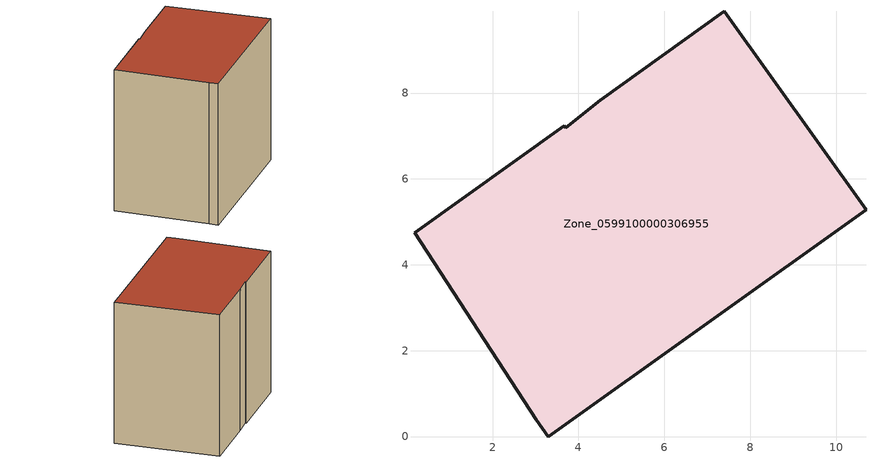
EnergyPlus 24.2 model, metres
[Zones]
Zone_0599100000306955
 floor ground (C_G): 4.51,7.84 7.4,9.9 10.7,5.28 3.3,0 3.02,0.39 0.18,4.74 3.67,7.24 3.7,7.19 z0
 wall outside (C_F): 10.7,5.28 7.4,9.9 4.51,7.84 3.7,7.19 3.67,7.24 0.18,4.74 3.02,0.39 3.3,0 10.7,5.28 z0:7.84
 roof outside (C_R): 7.4,9.9 4.51,7.84 3.7,7.19 3.67,7.24 0.18,4.74 3.02,0.39 3.3,0 10.7,5.28 z7.84
[BUILDING]
Pand.0599100000306955: North Axis=0; Terrain=City; Loads Convergence Tolerance Value=0.04; Temperature Convergence Tolerance Value=0.4; Solar Distribution=FullExterior; Maximum Number of Warmup Days=25; Minimum Number of Warmup Days=1
[Site:Location]
Rotterdam.The.Hague.AP_ZH_NLD Design_Conditions: Latitude=51.96; Longitude=4.45; Time Zone=1; Elevation=-4.5
[SITE:GROUNDTEMPERATURE:BUILDINGSURFACE]
18, 18, 18, 18, 18, 18, 18, 18, 18, 18, 18, 18
[MATERIAL] Thermal Absorptance=0.9; Solar Absorptance=0.7; Visible Absorptance=0.7
Name | Roughness | Thickness | Conductivity | Density | Specific Heat
G.TC.1975-1991 | MediumSmooth | 0.15 | 0.288461 | 540 | 1210
F.TC.1975-1991 | Rough | 0.3 | 0.230769 | 1920 | 840
R.TC.1975-1991 | MediumRough | 0.2 | 0.153846 | 1500 | 1000
[CONSTRUCTION]
C_G: G.TC.1975-1991
C_F: F.TC.1975-1991
C_R: R.TC.1975-1991
[ZONE]
Zone_0599100000306955: Type=1; Multiplier=1; Ceiling Height=Autocalculate; Volume=Autocalculate; Floor Area=autocalculate; Part of Total Floor Area=Yes
[ZONEINFILTRATION:DESIGNFLOWRATE]
Infil_Zone_0599100000306955: Zone or ZoneList or Space or SpaceList=Zone_0599100000306955; Schedule=AlwaysOn; Design Flow Rate Calculation Method=Flow/Area; Flow Rate per Floor Area=0.003; Constant Term Coefficient=1; Temperature Term Coefficient=0; Velocity Term Coefficient=0; Velocity Squared Term Coefficient=0
[HVACTEMPLATE:ZONE:IDEALLOADSAIRSYSTEM]
Zone_0599100000306955: Maximum Heating Supply Air Temperature=50; Minimum Cooling Supply Air Temperature=13; Maximum Heating Supply Air Humidity Ratio=0.0156; Minimum Cooling Supply Air Humidity Ratio=0.0077; Heating Limit=NoLimit; Cooling Limit=NoLimit; Dehumidification Control Type=ConstantSensibleHeatRatio; Cooling Sensible Heat Ratio=0.7; Dehumidification Setpoint=60; Humidification Control Type=None; Humidification Setpoint=30; Outdoor Air Method=None; Outdoor Air Flow Rate per Person=0.00944; Outdoor Air Flow Rate per Zone Floor Area=0; Outdoor Air Flow Rate per Zone=0; Demand Controlled Ventilation Type=None; Outdoor Air Economizer Type=NoEconomizer; Heat Recovery Type=None; Sensible Heat Recovery Effectiveness=0.7; Latent Heat Recovery Effectiveness=0.65
[ZONECONTROL:THERMOSTAT]
ThermostatControl_Zone_0599100000306955: Zone or ZoneList=Zone_0599100000306955; Control Type Schedule=DualSetpointControlType; Control 1=Thermostat_Zone_0599100000306955; Temperature Difference Between Cutout And Setpoint=0
[THERMOSTATSETPOINT:DUALSETPOINT]
Thermostat_Zone_0599100000306955: Heating Setpoint Temperature Schedule=HeatingSetpoint_Zone_0599100000306955; Cooling Setpoint Temperature Schedule=CoolingSetpoint_Zone_0599100000306955
[SCHEDULE:COMPACT]
HeatingSetpoint_Zone_0599100000306955: Through: 12/31, For: AllDays, Until: 24:00, 21
CoolingSetpoint_Zone_0599100000306955: Through: 12/31, For: AllDays, Until: 24:00, 24
DualSetpointControlType: Through: 12/31, For: AllDays, Until: 24:00, 4
AlwaysOn: Through: 12/31, For: AllDays, Until: 24:00, 1
